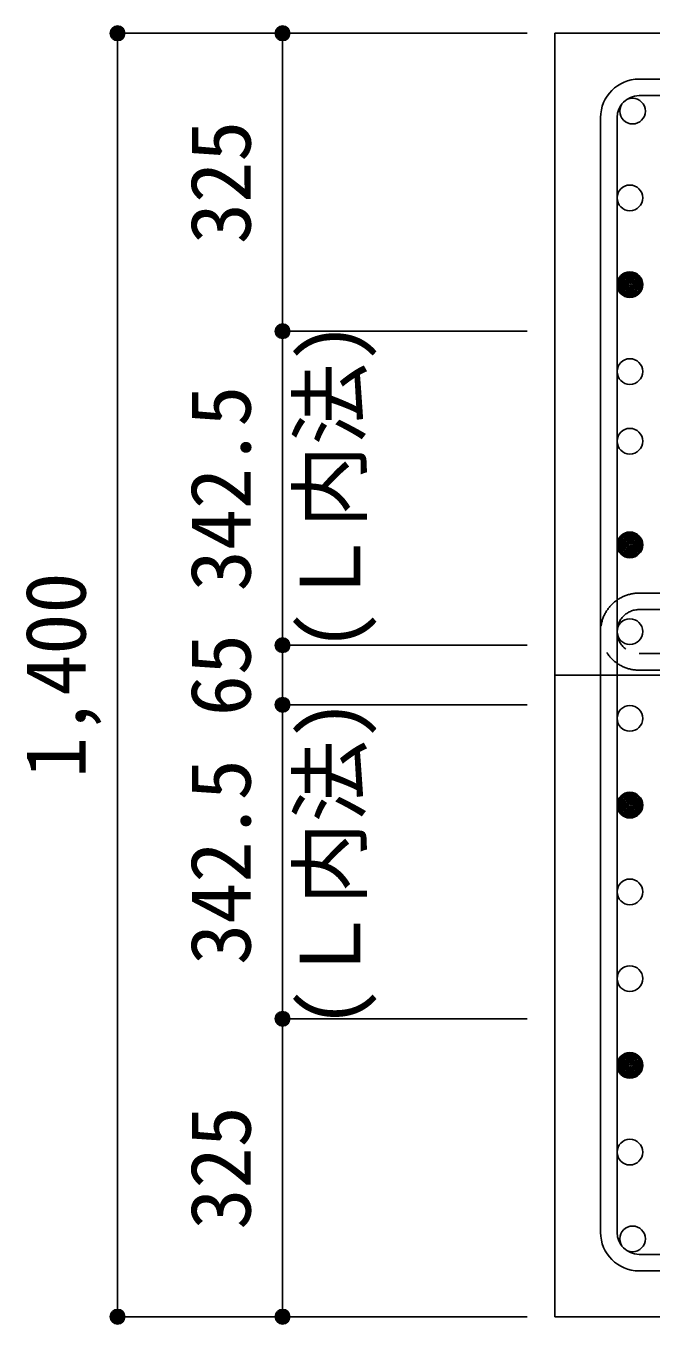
# Model space of a CAD drawing. Units: millimetres at full size, sheet at 1:30. Extents: x -5973 to 5954, y -4195 to 4201.
# Drawn here: x -725 to -42, y 1748 to 3164 of the extents above; entities that cross this region are included whole.
import ezdxf
from ezdxf.enums import TextEntityAlignment as Align

# ---------------------------------------------------------------- set-up
doc = ezdxf.new("R2010")
doc.units = ezdxf.units.MM
doc.header["$LTSCALE"] = 30
doc.header["$PDMODE"] = 32
doc.header["$PDSIZE"] = 15
doc.linetypes.add('CHAIN1', pattern=[8, 5, -1, 1, -1])
doc.linetypes.add('DASHED2', pattern=[3, 2, -1])
for name, color, linetype in [('0-1_躯体線', 2, 'Continuous'), ('0-3_立上り筋', 4, 'Continuous'), ('0-4_フープ筋', 7, 'Continuous'), ('0-7_文字', 4, 'Continuous'), ('0-C', 7, 'DASHED2'), ('0-D_寸法', 4, 'Continuous')]:
    doc.layers.add(name, color=color, linetype=linetype)
doc.styles.add('ＭＳ ゴシック', font='')
doc.styles.get('ＭＳ ゴシック').set_extended_font_data('MS Gothic')

msp = doc.modelspace()

# ---------------------------------------------------------------- linework, layer by layer
at = {"layer": '0-1_躯体線'}
for p, q in [((1652.44, 3156.03), (-147.56, 3156.03)), ((-147.56, 3156.03), (-147.56, 1756.03)), ((-147.56, 1756.03), (279.94, 1756.03))]:
    msp.add_line(p, q, dxfattribs=at)
at = {"layer": '0-3_立上り筋', "color": 3}
for centre in [(-62.63, 3071.1), (-65.56, 2976.48), (-65.56, 2881.85), (-65.56, 2787.03), (-65.56, 2711.03), (-65.56, 2597.97), (-65.56, 2503.34), (-65.56, 2408.72), (-65.56, 2314.09), (-65.56, 2219.47), (-65.56, 2124.84), (-65.56, 2030.21), (-65.56, 1935.59), (-62.63, 1840.96)]:
    msp.add_circle(centre, 14, dxfattribs=at)
at = {"layer": '0-3_立上り筋'}
for centre, radius in [((-65.56, 2881.85), 12.6), ((-65.56, 2881.85), 11.2), ((-65.56, 2881.85), 9.8), ((-65.56, 2881.85), 8.4), ((-65.56, 2881.85), 7), ((-65.56, 2881.85), 5.6), ((-65.56, 2881.85), 4.2), ((-65.56, 2881.85), 2.8), ((-65.56, 2881.85), 1.4), ((-65.56, 2597.97), 12.6), ((-65.56, 2597.97), 11.2), ((-65.56, 2597.97), 9.8), ((-65.56, 2597.97), 8.4), ((-65.56, 2597.97), 7), ((-65.56, 2597.97), 5.6), ((-65.56, 2597.97), 4.2), ((-65.56, 2597.97), 2.8), ((-65.56, 2597.97), 1.4), ((-65.56, 2314.09), 12.6), ((-65.56, 2314.09), 11.2), ((-65.56, 2314.09), 9.8), ((-65.56, 2314.09), 8.4), ((-65.56, 2314.09), 7), ((-65.56, 2314.09), 5.6), ((-65.56, 2314.09), 4.2), ((-65.56, 2314.09), 2.8), ((-65.56, 2314.09), 1.4), ((-65.56, 2030.21), 12.6), ((-65.56, 2030.21), 11.2), ((-65.56, 2030.21), 9.8), ((-65.56, 2030.21), 8.4), ((-65.56, 2030.21), 7), ((-65.56, 2030.21), 5.6), ((-65.56, 2030.21), 4.2), ((-65.56, 2030.21), 2.8), ((-65.56, 2030.21), 1.4)]:
    msp.add_circle(centre, radius, dxfattribs=at)
at = {"layer": '0-4_フープ筋'}
for p, q in [((-55.56, 3106.03), (1160.44, 3106.03)), ((-55.56, 3088.03), (1160.44, 3088.03)), ((-97.56, 3064.03), (-97.56, 1848.03)), ((-79.56, 3064.03), (-79.56, 1848.03)), ((-55.56, 1824.03), (1160.44, 1824.03)), ((-55.56, 1806.03), (1160.44, 1806.03))]:
    msp.add_line(p, q, dxfattribs=at)
for centre, radius, start, end in [((-55.56, 3064.03), 42, 90, 180), ((-55.56, 3064.03), 24, 90, 180), ((-55.56, 1848.03), 42, 180, 270), ((-55.56, 1848.03), 24, 180, 270)]:
    msp.add_arc(centre, radius, start, end, dxfattribs=at)
at = {"layer": '0-C'}
for p, q in [((1160.44, 2545.34), (-55.56, 2545.34)), ((1160.44, 2527.34), (-55.56, 2527.34)), ((-55.56, 2479.34), (8.44, 2479.34)), ((-55.56, 2461.34), (8.44, 2461.34))]:
    msp.add_line(p, q, dxfattribs=at)
for radius in [42, 24]:
    msp.add_arc((-55.56, 2503.34), radius, 90, 270, dxfattribs=at)
at = {"layer": '0-D_寸法'}
for p, q in [((-624.6, 3156.03), (-444.6, 3156.03)), ((-624.6, 3156.03), (-444.6, 3156.03)), ((-624.6, 3156.03), (-624.6, 1756.03)), ((-444.6, 3156.03), (-177.56, 3156.03)), ((-444.6, 3156.03), (-444.6, 2831.03)), ((-444.6, 3156.03), (-177.56, 3156.03)), ((-444.6, 2831.03), (-177.56, 2831.03)), ((-444.6, 2831.03), (-444.6, 2488.53)), ((-444.6, 2488.53), (-177.56, 2488.53)), ((-444.6, 2488.53), (-444.6, 2423.53)), ((-444.6, 2423.53), (-177.56, 2423.53)), ((-444.6, 2423.53), (-444.6, 2081.03)), ((-444.6, 2081.03), (-177.56, 2081.03)), ((-444.6, 2081.03), (-444.6, 1756.03)), ((-624.6, 1756.03), (-444.6, 1756.03)), ((-444.6, 1756.03), (-177.56, 1756.03))]:
    msp.add_line(p, q, dxfattribs=at)
at = {"layer": '0-D_寸法', "linetype": 'CHAIN1'}
msp.add_line((-147.56, 2456.03), (1252.44, 2456.03), dxfattribs=at)
at = {"layer": '0-D_寸法'}
msp.add_lwpolyline([(-624.6, 1756.03), (-624.6, 3156.03), (-624.6, 1756.03)], dxfattribs=at)
for centre, radius in [((-624.6, 3156.03), 8), ((-624.6, 3156.03), 7.2), ((-624.6, 3156.03), 6.4), ((-624.6, 3156.03), 5.6), ((-624.6, 3156.03), 4.8), ((-624.6, 3156.03), 4), ((-624.6, 3156.03), 3.2), ((-624.6, 3156.03), 2.4), ((-444.6, 3156.03), 8), ((-444.6, 3156.03), 7.2), ((-444.6, 3156.03), 6.4), ((-444.6, 3156.03), 5.6), ((-444.6, 3156.03), 4.8), ((-444.6, 3156.03), 4), ((-444.6, 3156.03), 3.2), ((-444.6, 3156.03), 2.4), ((-624.6, 3156.03), 1.6), ((-624.6, 3156.03), 0.8), ((-444.6, 3156.03), 1.6), ((-444.6, 3156.03), 0.8), ((-444.6, 2831.03), 8), ((-444.6, 2831.03), 7.2), ((-444.6, 2831.03), 6.4), ((-444.6, 2831.03), 5.6), ((-444.6, 2831.03), 4.8), ((-444.6, 2831.03), 4), ((-444.6, 2831.03), 3.2), ((-444.6, 2831.03), 2.4), ((-444.6, 2831.03), 1.6), ((-444.6, 2831.03), 0.8), ((-444.6, 2488.53), 8), ((-444.6, 2488.53), 7.2), ((-444.6, 2488.53), 6.4), ((-444.6, 2488.53), 5.6), ((-444.6, 2488.53), 4.8), ((-444.6, 2488.53), 4), ((-444.6, 2488.53), 3.2), ((-444.6, 2488.53), 2.4), ((-444.6, 2488.53), 1.6), ((-444.6, 2488.53), 0.8), ((-444.6, 2423.53), 8), ((-444.6, 2423.53), 7.2), ((-444.6, 2423.53), 6.4), ((-444.6, 2423.53), 5.6), ((-444.6, 2423.53), 4.8), ((-444.6, 2423.53), 4), ((-444.6, 2423.53), 3.2), ((-444.6, 2423.53), 2.4), ((-444.6, 2423.53), 1.6), ((-444.6, 2423.53), 0.8), ((-444.6, 2081.03), 8), ((-444.6, 2081.03), 7.2), ((-444.6, 2081.03), 6.4), ((-444.6, 2081.03), 5.6), ((-444.6, 2081.03), 4.8), ((-444.6, 2081.03), 4), ((-444.6, 2081.03), 3.2), ((-444.6, 2081.03), 2.4), ((-444.6, 2081.03), 1.6), ((-444.6, 2081.03), 0.8), ((-624.6, 1756.03), 8), ((-624.6, 1756.03), 7.2), ((-624.6, 1756.03), 6.4), ((-624.6, 1756.03), 5.6), ((-624.6, 1756.03), 4.8), ((-624.6, 1756.03), 4), ((-624.6, 1756.03), 3.2), ((-624.6, 1756.03), 2.4), ((-624.6, 1756.03), 1.6), ((-624.6, 1756.03), 0.8), ((-444.6, 1756.03), 8), ((-444.6, 1756.03), 7.2), ((-444.6, 1756.03), 6.4), ((-444.6, 1756.03), 5.6), ((-444.6, 1756.03), 4.8), ((-444.6, 1756.03), 4), ((-444.6, 1756.03), 3.2), ((-444.6, 1756.03), 2.4), ((-444.6, 1756.03), 1.6), ((-444.6, 1756.03), 0.8)]:
    msp.add_circle(centre, radius, dxfattribs=at)
at = {"layer": '0-D_寸法', "color": 7}
for p in [(-624.6, 3156.03), (-444.6, 3156.03), (-444.6, 3156.03), (-444.6, 2831.03), (-444.6, 2831.03), (-444.6, 2488.53), (-444.6, 2488.53), (-444.6, 2423.53), (-444.6, 2423.53), (-444.6, 2081.03), (-444.6, 2081.03), (-624.6, 1756.03), (-444.6, 1756.03), (-444.6, 1756.03)]:
    msp.add_point(p, dxfattribs=at)

# ---------------------------------------------------------------- texts
at = {"layer": '0-7_文字', "style": 'ＭＳ ゴシック'}
for p in [(-339.92, 2481.74), (-339.92, 2070.32)]:
    msp.add_text('(Ｌ内法)', height=65.98, rotation=90, dxfattribs=at).set_placement(p, align=Align.BOTTOM_LEFT)
at = {"layer": '0-D_寸法', "style": 'ＭＳ ゴシック'}
for s, p in [('325', (-459.6, 2926.03)), ('342.5', (-459.6, 2547.28)), ('1,400', (-639.6, 2343.53)), ('65', (-459.6, 2411.03)), ('342.5', (-459.6, 2139.78)), ('325', (-459.6, 1851.03))]:
    msp.add_text(s, height=65.98, rotation=90, dxfattribs=at).set_placement(p, align=Align.BOTTOM_LEFT)

doc.saveas('drawing.dxf')
